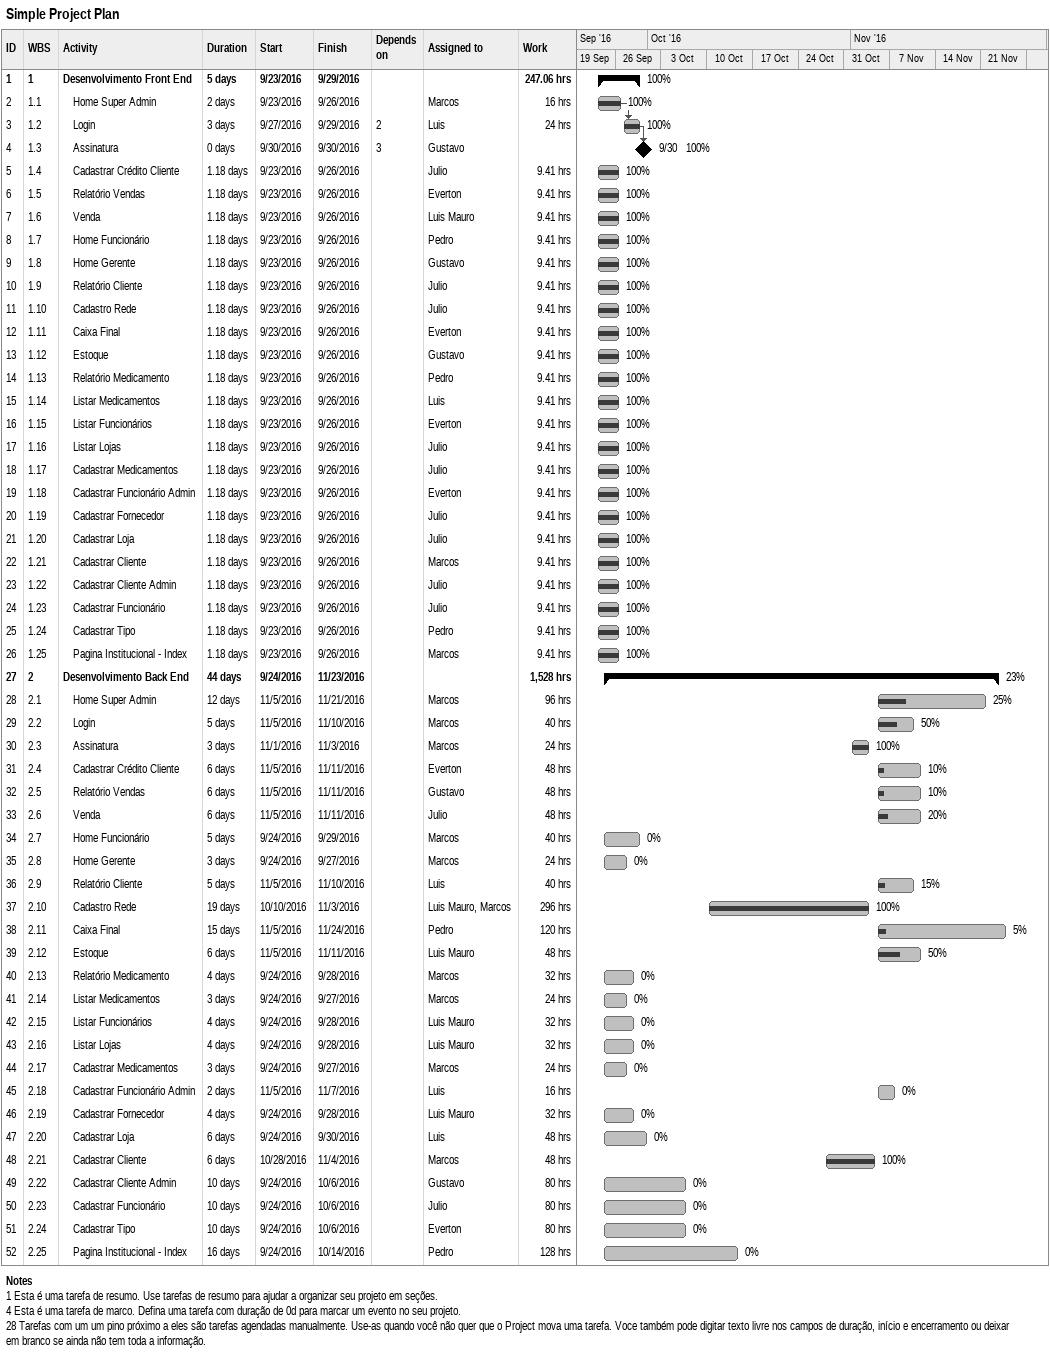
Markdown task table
Simple Project Plan

| ID | WBS | Task | Duration | Start | Finish | Predecessors | Resources | % complete | Work (h) |
|---|---|---|---|---|---|---|---|---|---|
| 1 | 1 | **Desenvolvimento Front End** | 5d | 2016-09-23 | 2016-09-29 |  |  | 100 | 247.06 |
| 2 | 1.1 | Home Super Admin | 2d | 2016-09-23 | 2016-09-26 |  | Marcos | 100 | 16 |
| 3 | 1.2 | Login | 3d | 2016-09-27 | 2016-09-29 | 2 | Luis | 100 | 24 |
| 4 | 1.3 | Assinatura | 0d | 2016-09-30 | 2016-09-30 | 3 | Gustavo | 100 |  |
| 5 | 1.4 | Cadastrar Crédito Cliente | 1.18d | 2016-09-23 | 2016-09-26 |  | Julio | 100 | 9.41 |
| 6 | 1.5 | Relatório Vendas | 1.18d | 2016-09-23 | 2016-09-26 |  | Everton | 100 | 9.41 |
| 7 | 1.6 | Venda | 1.18d | 2016-09-23 | 2016-09-26 |  | Luis Mauro | 100 | 9.41 |
| 8 | 1.7 | Home Funcionário | 1.18d | 2016-09-23 | 2016-09-26 |  | Pedro | 100 | 9.41 |
| 9 | 1.8 | Home Gerente | 1.18d | 2016-09-23 | 2016-09-26 |  | Gustavo | 100 | 9.41 |
| 10 | 1.9 | Relatório Cliente | 1.18d | 2016-09-23 | 2016-09-26 |  | Julio | 100 | 9.41 |
| 11 | 1.10 | Cadastro Rede | 1.18d | 2016-09-23 | 2016-09-26 |  | Julio | 100 | 9.41 |
| 12 | 1.11 | Caixa Final | 1.18d | 2016-09-23 | 2016-09-26 |  | Everton | 100 | 9.41 |
| 13 | 1.12 | Estoque | 1.18d | 2016-09-23 | 2016-09-26 |  | Gustavo | 100 | 9.41 |
| 14 | 1.13 | Relatório Medicamento | 1.18d | 2016-09-23 | 2016-09-26 |  | Pedro | 100 | 9.41 |
| 15 | 1.14 | Listar Medicamentos | 1.18d | 2016-09-23 | 2016-09-26 |  | Luis | 100 | 9.41 |
| 16 | 1.15 | Listar Funcionários | 1.18d | 2016-09-23 | 2016-09-26 |  | Everton | 100 | 9.41 |
| 17 | 1.16 | Listar Lojas | 1.18d | 2016-09-23 | 2016-09-26 |  | Julio | 100 | 9.41 |
| 18 | 1.17 | Cadastrar Medicamentos | 1.18d | 2016-09-23 | 2016-09-26 |  | Julio | 100 | 9.41 |
| 19 | 1.18 | Cadastrar Funcionário Admin | 1.18d | 2016-09-23 | 2016-09-26 |  | Everton | 100 | 9.41 |
| 20 | 1.19 | Cadastrar Fornecedor | 1.18d | 2016-09-23 | 2016-09-26 |  | Julio | 100 | 9.41 |
| 21 | 1.20 | Cadastrar Loja | 1.18d | 2016-09-23 | 2016-09-26 |  | Julio | 100 | 9.41 |
| 22 | 1.21 | Cadastrar Cliente | 1.18d | 2016-09-23 | 2016-09-26 |  | Marcos | 100 | 9.41 |
| 23 | 1.22 | Cadastrar Cliente Admin | 1.18d | 2016-09-23 | 2016-09-26 |  | Julio | 100 | 9.41 |
| 24 | 1.23 | Cadastrar Funcionário | 1.18d | 2016-09-23 | 2016-09-26 |  | Julio | 100 | 9.41 |
| 25 | 1.24 | Cadastrar Tipo | 1.18d | 2016-09-23 | 2016-09-26 |  | Pedro | 100 | 9.41 |
| 26 | 1.25 | Pagina Institucional - Index | 1.18d | 2016-09-23 | 2016-09-26 |  | Marcos | 100 | 9.41 |
| 27 | 2 | **Desenvolvimento Back End** | 44d | 2016-09-24 | 2016-11-23 |  |  | 23 | 1528 |
| 28 | 2.1 | Home Super Admin | 12d | 2016-11-05 | 2016-11-21 |  | Marcos | 25 | 96 |
| 29 | 2.2 | Login | 5d | 2016-11-05 | 2016-11-10 |  | Marcos | 50 | 40 |
| 30 | 2.3 | Assinatura | 3d | 2016-11-01 | 2016-11-03 |  | Marcos | 100 | 24 |
| 31 | 2.4 | Cadastrar Crédito Cliente | 6d | 2016-11-05 | 2016-11-11 |  | Everton | 10 | 48 |
| 32 | 2.5 | Relatório Vendas | 6d | 2016-11-05 | 2016-11-11 |  | Gustavo | 10 | 48 |
| 33 | 2.6 | Venda | 6d | 2016-11-05 | 2016-11-11 |  | Julio | 20 | 48 |
| 34 | 2.7 | Home Funcionário | 5d | 2016-09-24 | 2016-09-29 |  | Marcos | 0 | 40 |
| 35 | 2.8 | Home Gerente | 3d | 2016-09-24 | 2016-09-27 |  | Marcos | 0 | 24 |
| 36 | 2.9 | Relatório Cliente | 5d | 2016-11-05 | 2016-11-10 |  | Luis | 15 | 40 |
| 37 | 2.10 | Cadastro Rede | 19d | 2016-10-10 | 2016-11-03 |  | Luis Mauro, Marcos | 100 | 296 |
| 38 | 2.11 | Caixa Final | 15d | 2016-11-05 | 2016-11-24 |  | Pedro | 5 | 120 |
| 39 | 2.12 | Estoque | 6d | 2016-11-05 | 2016-11-11 |  | Luis Mauro | 50 | 48 |
| 40 | 2.13 | Relatório Medicamento | 4d | 2016-09-24 | 2016-09-28 |  | Marcos | 0 | 32 |
| 41 | 2.14 | Listar Medicamentos | 3d | 2016-09-24 | 2016-09-27 |  | Marcos | 0 | 24 |
| 42 | 2.15 | Listar Funcionários | 4d | 2016-09-24 | 2016-09-28 |  | Luis Mauro | 0 | 32 |
| 43 | 2.16 | Listar Lojas | 4d | 2016-09-24 | 2016-09-28 |  | Luis Mauro | 0 | 32 |
| 44 | 2.17 | Cadastrar Medicamentos | 3d | 2016-09-24 | 2016-09-27 |  | Marcos | 0 | 24 |
| 45 | 2.18 | Cadastrar Funcionário Admin | 2d | 2016-11-05 | 2016-11-07 |  | Luis | 0 | 16 |
| 46 | 2.19 | Cadastrar Fornecedor | 4d | 2016-09-24 | 2016-09-28 |  | Luis Mauro | 0 | 32 |
| 47 | 2.20 | Cadastrar Loja | 6d | 2016-09-24 | 2016-09-30 |  | Luis | 0 | 48 |
| 48 | 2.21 | Cadastrar Cliente | 6d | 2016-10-28 | 2016-11-04 |  | Marcos | 100 | 48 |
| 49 | 2.22 | Cadastrar Cliente Admin | 10d | 2016-09-24 | 2016-10-06 |  | Gustavo | 0 | 80 |
| 50 | 2.23 | Cadastrar Funcionário | 10d | 2016-09-24 | 2016-10-06 |  | Julio | 0 | 80 |
| 51 | 2.24 | Cadastrar Tipo | 10d | 2016-09-24 | 2016-10-06 |  | Everton | 0 | 80 |
| 52 | 2.25 | Pagina Institucional - Index | 16d | 2016-09-24 | 2016-10-14 |  | Pedro | 0 | 128 |

Notes
- 1: Esta é uma tarefa de resumo. Use tarefas de resumo para ajudar a organizar seu projeto em seções.
- 4: Esta é uma tarefa de marco. Defina uma tarefa com duração de 0d para marcar um evento no seu projeto.
- 28: Tarefas com um um pino próximo a eles são tarefas agendadas manualmente. Use-as quando você não quer que o Project mova uma tarefa. Voce também pode digitar texto livre nos campos de duração, início e encerramento ou deixar em branco se ainda não tem toda a informação.
